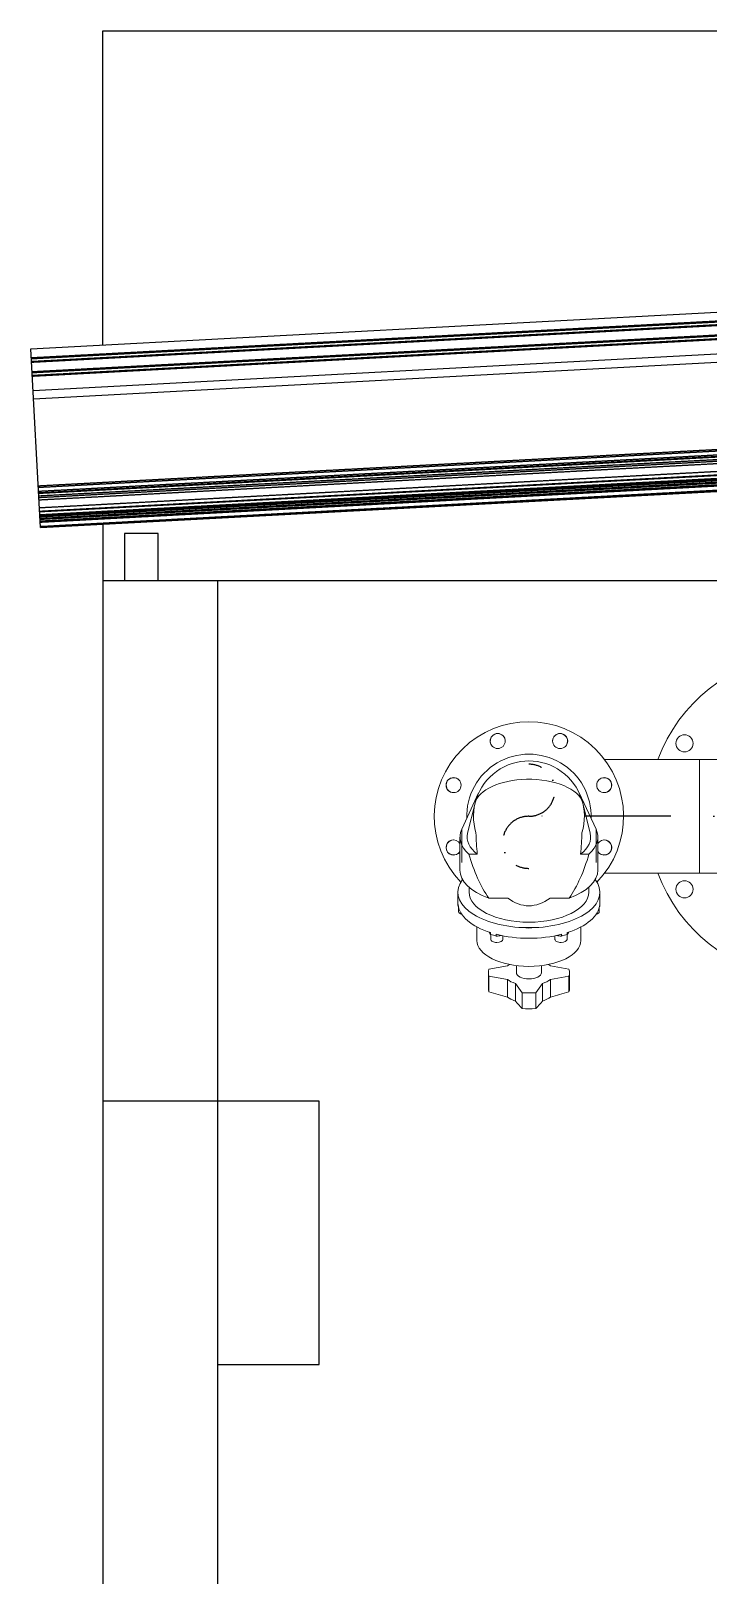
# Model space of a CAD drawing. Header units: millimetres. Extents: x -312439 to 477422, y -331570 to 212570.
# Drawn here: x 357018 to 358020, y 193852 to 196138 of the extents above; entities that cross this region are included whole.
import ezdxf

# ---------------------------------------------------------------- set-up
doc = ezdxf.new("R2010")
doc.units = ezdxf.units.MM
doc.linetypes.add('DASHDOT', pattern=[25.4, 12.7, -6.35, 0, -6.35])
doc.linetypes.add('DASHED', pattern=[0.75, 0.5, -0.25])

msp = doc.modelspace()

# ---------------------------------------------------------------- linework, layer by layer
at = {"color": 1, "linetype": 'Continuous', "extrusion": (0, 1, 0)}
for p, q in [((357124.798, 196138.008, 0), (359548.911, 196138.008, 0)), ((357124.798, 195672.904, 0), (357124.798, 196138.008, 0)), ((357018.468, 195667.2, 0), (359662.451, 195809.036, 0)), ((359665.78, 195746.99, 0), (357021.797, 195605.154, 0)), ((357022.425, 195593.454, 0), (359666.407, 195735.289, 0)), ((357032.658, 195402.694, 0), (357018.468, 195667.2, 0)), ((357032.658, 195402.694, 0), (359676.641, 195544.53, 0)), ((357124.798, 195407.637, 0), (357124.798, 187573.86, 0)), ((357156.805, 195393.86, 0), (357156.805, 195323.86, 0)), ((357206.805, 195393.86, 0), (357156.805, 195393.86, 0)), ((357206.805, 195323.86, 0), (357206.805, 195393.86, 0)), ((358970.868, 195323.86, 0), (357124.798, 195323.86, 0)), ((357444.798, 194553.86, 0), (357124.798, 194553.86, 0)), ((357444.798, 194163.86, 0), (357444.798, 194553.86, 0))]:
    msp.add_line(p, q, dxfattribs=at)
at = {"color": 1, "linetype": 'DASHED', "extrusion": (0, 1, 0)}
for p, q in [((359663.168, 195795.685, 0), (357019.185, 195653.85, 0)), ((359663.245, 195794.24, 0), (357019.262, 195652.404, 0)), ((359663.46, 195790.231, 0), (357019.477, 195648.396, 0)), ((359663.523, 195789.06, 0), (357019.54, 195647.224, 0)), ((359664.276, 195775.028, 0), (357020.293, 195633.192, 0)), ((359664.353, 195773.582, 0), (357020.37, 195631.747, 0)), ((359664.568, 195769.574, 0), (357020.585, 195627.738, 0)), ((359664.631, 195768.402, 0), (357020.648, 195626.567, 0)), ((359673.341, 195606.049, 0), (357029.358, 195464.213, 0)), ((359673.461, 195603.807, 0), (357029.478, 195461.971, 0)), ((359673.769, 195598.062, 0), (357029.786, 195456.227, 0)), ((359673.889, 195595.82, 0), (357029.906, 195453.985, 0)), ((359673.934, 195594.977, 0), (357029.952, 195453.142, 0)), ((359674.135, 195591.248, 0), (357030.152, 195449.412, 0)), ((359674.268, 195588.757, 0), (357030.285, 195446.922, 0)), ((359674.455, 195585.265, 0), (357030.473, 195443.43, 0)), ((359675.078, 195573.666, 0), (357031.095, 195431.83, 0)), ((359675.356, 195568.486, 0), (357031.373, 195426.65, 0)), ((359675.394, 195567.779, 0), (357031.411, 195425.944, 0)), ((359675.632, 195563.334, 0), (357031.649, 195421.499, 0)), ((359675.675, 195562.525, 0), (357031.692, 195420.69, 0)), ((359675.72, 195561.687, 0), (357031.737, 195419.852, 0)), ((359675.727, 195561.559, 0), (357031.744, 195419.724, 0)), ((359675.798, 195560.241, 0), (357031.815, 195418.405, 0)), ((359675.925, 195557.88, 0), (357031.942, 195416.044, 0)), ((359675.996, 195556.543, 0), (357032.013, 195414.707, 0)), ((359676.134, 195553.974, 0), (357032.151, 195412.138, 0)), ((359676.149, 195553.702, 0), (357032.166, 195411.867, 0)), ((359676.212, 195552.527, 0), (357032.229, 195410.692, 0)), ((359676.226, 195552.254, 0), (357032.243, 195410.419, 0)), ((359676.563, 195545.988, 0), (357032.58, 195404.152, 0)), ((359676.64, 195544.539, 0), (357032.657, 195402.704, 0))]:
    msp.add_line(p, q, dxfattribs=at)
at = {"color": 1, "linetype": 'Continuous', "extrusion": (1.60881e-33, -9.46156e-32, -1)}
msp.add_line((357294.798, 187873.86, 0), (357294.798, 195323.86, 0), dxfattribs=at)
at = {"color": 5, "linetype": 'Continuous', "lineweight": 0, "extrusion": (0, 1, 0)}
for p, q in [((358355.532, 195059.592, 0), (357867.087, 195059.592, 0)), ((358007.65, 195059.592, 0), (358007.65, 194891.292, 0)), ((357655.848, 194956.245, 0), (357680.842, 195010.009, 0)), ((357675.598, 194995.128, 0), (357664.513, 194950.305, 0)), ((357829.558, 195010.009, 0), (357854.551, 194956.245, 0)), ((357834.802, 194995.128, 0), (357845.887, 194950.305, 0)), ((357655.848, 194956.245, 0), (357655.848, 194907.314, 0)), ((357854.551, 194956.245, 0), (357854.551, 194907.314, 0)), ((357653.2, 194944.698, 0), (357653.2, 194895.768, 0)), ((357857.2, 194944.698, 0), (357857.2, 194895.768, 0)), ((357678.843, 194919.6, 0), (357666.406, 194919.6, 0)), ((357843.994, 194919.6, 0), (357831.556, 194919.6, 0)), ((357867.087, 194891.292, 0), (358355.532, 194891.292, 0)), ((357650.2, 194863.032, 0), (357650.2, 194844.846, 0)), ((357666.7, 194870.412, 0), (357666.7, 194863.032, 0)), ((357843.7, 194870.412, 0), (357843.7, 194863.032, 0)), ((357860.2, 194863.032, 0), (357860.2, 194844.846, 0)), ((357650.31, 194842.437, 0), (357650.31, 194845.035, 0)), ((357651.2, 194834.453, 0), (357651.2, 194840.215, 0)), ((357695.656, 194854.36, 0), (357723.995, 194854.36, 0)), ((357786.405, 194854.36, 0), (357814.744, 194854.36, 0)), ((357859.2, 194834.453, 0), (357859.2, 194840.215, 0)), ((357860.089, 194842.437, 0), (357860.089, 194845.035, 0)), ((357678.3, 194811.697, 0), (357678.3, 194791.803, 0)), ((357832.1, 194811.697, 0), (357832.1, 194791.803, 0)), ((357696.7, 194803.709, 0), (357696.7, 194803.847, 0)), ((357698.584, 194800.631, 0), (357698.584, 194803.229, 0)), ((357698.7, 194793.317, 0), (357698.7, 194800.594, 0)), ((357706.926, 194798.223, 0), (357706.926, 194800.821, 0)), ((357716.7, 194793.317, 0), (357716.7, 194798.6, 0)), ((357763.888, 194810.712, 0), (357746.511, 194810.712, 0)), ((357793.7, 194793.317, 0), (357793.7, 194798.6, 0)), ((357803.473, 194798.223, 0), (357803.473, 194800.821, 0)), ((357811.7, 194793.317, 0), (357811.7, 194800.594, 0)), ((357811.816, 194800.631, 0), (357811.816, 194803.229, 0)), ((357813.7, 194803.709, 0), (357813.7, 194803.847, 0)), ((357695.2, 194720.601, 0), (357695.2, 194743.954, 0)), ((357723.468, 194753.945, 0), (357696.039, 194748.954, 0)), ((357736.7, 194754.482, 0), (357736.7, 194743.954, 0)), ((357773.7, 194754.482, 0), (357773.7, 194743.954, 0)), ((357814.36, 194748.954, 0), (357786.932, 194753.945, 0)), ((357815.2, 194720.601, 0), (357815.2, 194743.954, 0)), ((357696.039, 194738.954, 0), (357723.468, 194733.962, 0)), ((357696.039, 194715.601, 0), (357696.039, 194738.954, 0)), ((357723.468, 194707.945, 0), (357723.468, 194733.962, 0)), ((357735.216, 194728.088, 0), (357745.2, 194714.373, 0)), ((357735.216, 194702.071, 0), (357735.216, 194728.088, 0)), ((357765.2, 194714.373, 0), (357775.183, 194728.088, 0)), ((357775.183, 194702.071, 0), (357775.183, 194728.088, 0)), ((357786.932, 194733.962, 0), (357814.36, 194738.954, 0)), ((357786.932, 194707.945, 0), (357786.932, 194733.962, 0)), ((357814.36, 194715.601, 0), (357814.36, 194738.954, 0)), ((357745.2, 194691.021, 0), (357745.2, 194714.373, 0)), ((357765.2, 194691.021, 0), (357765.2, 194714.373, 0))]:
    msp.add_line(p, q, dxfattribs=at)
at = {"color": 6, "linetype": 'DASHDOT', "ltscale": 10}
msp.add_line((358981.518, 194975.442, 0), (357755.2, 194975.442, 0), dxfattribs=at)
at = {"color": 1, "linetype": 'Continuous', "extrusion": (1.41892e-49, -1.00175e-31, -1)}
msp.add_line((357294.798, 194163.86, 0), (357444.798, 194163.86, 0), dxfattribs=at)
at = {"color": 5, "linetype": 'Continuous', "lineweight": 0}
for centre, radius in [((357709.029, 195086.908, 0), 11.15), ((357801.37, 195086.908, 0), 11.15), ((357985.307, 195083.442, 0), 12.7), ((357643.734, 195021.613, 0), 11.15), ((357866.666, 195021.613, 0), 11.15), ((357985.307, 194867.442, 0), 12.7)]:
    msp.add_circle(centre, radius, dxfattribs=at)
for centre, radius, start, end in [((358172.368, 194975.442, 0), 241.5, 35.284706, 159.607631), ((357755.2, 194975.442, 0), 140, 315.934912, 224.065088), ((357709.086, 195086.77, 0), 11.1, 3.393365, 221.606611), ((357801.313, 195086.77, 0), 11.1, 318.393365, 176.606602), ((357755.2, 194975.442, 0), 92, 357.969859, 182.030141), ((357755.2, 194975.442, 0), 82, 342.824546, 197.175454), ((357643.872, 195021.555, 0), 11.1, 48.393365, 266.606659), ((357866.527, 195021.555, 0), 11.1, 273.393365, 131.606635), ((357643.734, 194929.271, 0), 11.15, 31.899696, 328.100328), ((357643.872, 194929.329, 0), 11.1, 93.393365, 311.606649), ((357866.666, 194929.271, 0), 11.15, 211.899696, 148.100291), ((357866.527, 194929.329, 0), 11.1, 228.393365, 86.606635), ((358172.368, 194975.442, 0), 241.5, 200.392369, 324.715294)]:
    msp.add_arc(centre, radius, start, end, dxfattribs=at)
at = {"color": 6, "linetype": 'DASHDOT', "ltscale": 4}
for centre, radius, start, end in [((357755.2, 195013.958, 0), 38.516, 269.931992, 90.072761), ((357754.846, 194936.918, 0), 38.525, 89.541254, 270.446236)]:
    msp.add_arc(centre, radius, start, end, dxfattribs=at)
at = {"color": 5, "linetype": 'Continuous', "lineweight": 0, "extrusion": (0, 0, -1)}
for centre, major_axis, ratio, start_param, end_param in [((357755.2, 194975.442, 0), (0, 82), 1, 4.41262075, 8.15374986), ((357755.2, 194957.9, 0), (0, 168.655), 0.46488147, 4.48330155, 4.67281622), ((357755.2, 194957.9, 0), (0, 168.655), 0.46488147, 7.89355439, 8.08306906), ((357755.2, 195019.992, 0), (0, -204), 0.5, 6.90654467, 7.33946377), ((357755.2, 195019.992, 0), (0, -204), 0.5, 5.22690685, 5.65982595), ((357755.2, 195019.992, 0), (0, -177), 0.5, 5.92283812, 6.64353249), ((357755.2, 195019.992, 0), (0, -210), 0.5, 6.20033997, 6.36603065)]:
    msp.add_ellipse(centre, major_axis=major_axis, ratio=ratio, start_param=start_param, end_param=end_param, dxfattribs=at)
at = {"color": 5, "linetype": 'Continuous', "lineweight": 0}
for centre, major_axis, ratio, start_param, end_param in [((357755.2, 194990.207, 0), (-80.208, 0), 0.5, 4.75603933, 6.16015558), ((357755.2, 194990.207, 0), (-80.208, 0), 0.5, 3.26462238, 4.75603933), ((357755.2, 194944.698, 0), (-102, 0), 0.5, 6.05480605, 6.79770317), ((357755.2, 194944.698, 0), (-91.378, 0), 0.5, 6.16015558, 6.86473763), ((357755.2, 194957.9, 0), (0, 168.655), 0.46488147, 1.61036909, 1.79988376), ((357755.2, 194957.9, 0), (0, 168.655), 0.46488147, 4.48330155, 4.67281622), ((357755.2, 194944.698, 0), (-91.378, 0), 0.5, 2.56004033, 3.26462238), ((357755.2, 194944.698, 0), (-102, 0), 0.5, 2.62707479, 3.36997191), ((357755.2, 195019.992, 0), (0, -204), 0.5, 5.22690685, 5.65982595), ((357755.2, 195019.992, 0), (0, -204), 0.5, 0.62335936, 1.05627846), ((357755.2, 194863.032, 0), (-105, 0), 0.5, 5.91819954, 7.77113629), ((357755.2, 194895.768, 0), (-102, 0), 0.5, 0, 0.94743696), ((357755.2, 194863.032, 0), (-105, 0), 0.5, 1.65364167, 3.50657842), ((357755.2, 194895.768, 0), (-102, 0), 0.5, 2.19415569, 3.14159265), ((357755.2, 194863.032, 0), (-88.5, 0), 0.5, 0, 3.14159265), ((357755.2, 194844.846, 0), (105, 0), 0.5, 3.14159265, 3.18747983), ((357755.2, 194847.444, 0), (-105, 0), 0.5, 0.04588717, 1.00131038), ((357660.2, 194844.846, 0), (11, 0), 0.5, 3.59480988, 3.68096225), ((357660.2, 194834.453, 0), (-9, 0), 0.5, 0, 1.0599458), ((357755.2, 195019.992, 0), (0, -177), 0.5, 5.92283812, 6.64353249), ((357755.2, 194847.444, 0), (-105, 0), 0.5, 2.14028227, 3.09570548), ((357850.2, 194834.453, 0), (9, 0), 0.5, 5.2232395, 6.28318531), ((357850.2, 194844.846, 0), (-11, 0), 0.5, 2.60222306, 2.68837543), ((357755.2, 194844.846, 0), (-105, 0), 0.5, 3.09570548, 3.14159265), ((357755.2, 194791.803, 0), (-76.9, 0), 0.5, 0, 3.14159265), ((357707.7, 194803.709, 0), (11, 0), 0.5, 3.14159265, 3.73557298), ((357755.2, 194844.846, 0), (105, 0), 0.5, 4.14290303, 4.23467738), ((357707.7, 194793.317, 0), (-9, 0), 0.5, 0, 1.57079633), ((357755.2, 194847.444, 0), (-105, 0), 0.5, 1.09308472, 2.04850793), ((357707.7, 194803.709, 0), (11, 0), 0.5, 4.64200743, 5.31297837), ((357707.7, 194793.317, 0), (-9, 0), 0.5, 1.57079633, 3.14159265), ((357755.2, 195019.992, 0), (0, -210), 0.5, 6.20033997, 6.36603065), ((357802.7, 194793.317, 0), (-9, 0), 0.5, 0, 1.57079633), ((357802.7, 194803.709, 0), (-11, 0), 0.5, 0.97020694, 1.64117788), ((357802.7, 194793.317, 0), (-9, 0), 0.5, 1.57079633, 3.14159265), ((357755.2, 194844.846, 0), (-105, 0), 0.5, 2.04850793, 2.14028227), ((357802.7, 194803.709, 0), (-11, 0), 0.5, 2.54761233, 3.14159265), ((357755.2, 194743.954, 0), (60, 0), 0.5, 2.97414457, 3.30904073), ((357755.2, 194743.954, 0), (-37.5, 0), 0.5, 5.57825713, 5.72117633), ((357755.2, 194743.954, 0), (-18.5, 0), 0.5, 0, 1.57079633), ((357755.2, 194743.954, 0), (-18.5, 0), 0.5, 1.57079633, 3.14159265), ((357755.2, 194743.954, 0), (-37.5, 0), 0.5, 3.70360163, 3.84652083), ((357755.2, 194743.954, 0), (-60, 0), 0.5, 2.97414457, 3.30904073), ((357755.2, 194720.601, 0), (-60, 0), 0.5, 0, 0.16744808), ((357755.2, 194743.954, 0), (-37.5, 0), 0.5, 0.56200898, 1.00878735), ((357755.2, 194743.954, 0), (-37.5, 0), 0.5, 2.1328053, 2.57958368), ((357755.2, 194720.601, 0), (-60, 0), 0.5, 2.97414457, 3.14159265), ((357745.065, 195014.088, 0), (-290.065, 211.15), 0.81379768, 1.95967088, 2.04150141), ((357755.2, 194717.937, 0), (-37.5, 0), 0.5, 0.56200898, 1.00878735), ((357727.356, 195022.943, 0), (-64.237, 352.981), 0.29619813, 2.65475442, 2.73658495), ((357755.2, 194743.954, 0), (-60, 0), 0.5, 1.40334825, 1.73824441), ((357783.044, 195022.943, 0), (64.237, 352.981), 0.29619813, 3.54660036, 3.62843089), ((357755.2, 194717.937, 0), (-37.5, 0), 0.5, 2.1328053, 2.57958368), ((357765.334, 195014.088, 0), (-290.065, -211.15), 0.81379768, 1.10009125, 1.18192178), ((357755.2, 194720.601, 0), (-60, 0), 0.5, 1.40334825, 1.73824441)]:
    msp.add_ellipse(centre, major_axis=major_axis, ratio=ratio, start_param=start_param, end_param=end_param, dxfattribs=at)

doc.saveas('drawing.dxf')
